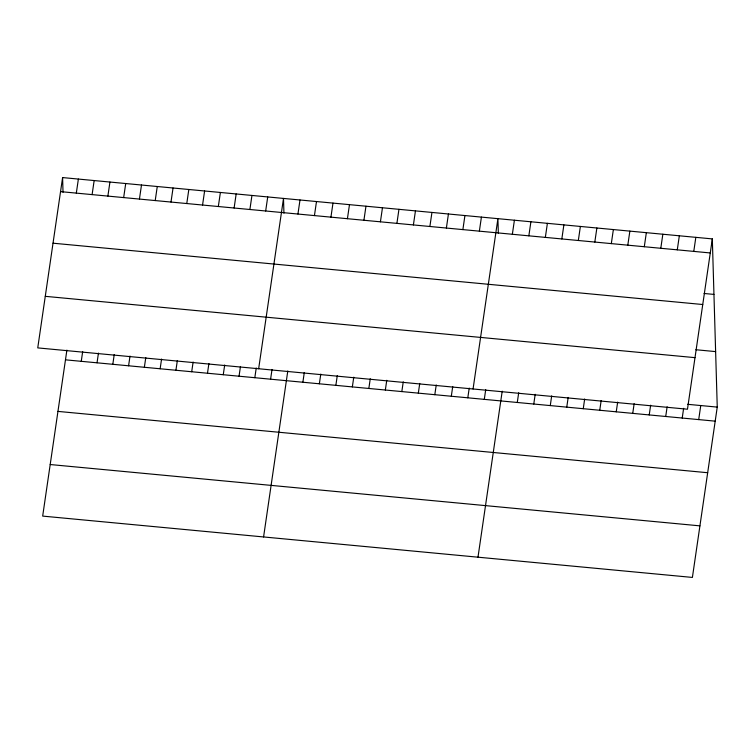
<?xml version="1.0" encoding="UTF-8"?>
<svg xmlns="http://www.w3.org/2000/svg" width="755" height="755" viewBox="0 0 755 755"><rect width="100%" height="100%" fill="white"/><g stroke="black" fill="none" stroke-linecap="round" stroke-linejoin="round"><path stroke-width="1.13" d="M62.599 177.576L37.75 347.895L687.475 409.219L712.324 238.901L62.599 177.576L63.024 192.298M76.321 193.12L78.378 179.067M66.893 350.103L42.676 516.099L692.401 577.424L717.25 407.105L712.324 238.901M92.101 194.601L94.158 180.549M81.257 361.324L82.672 351.594M107.88 196.092L109.937 182.04M97.036 362.806L98.452 353.085M123.66 197.584L125.717 183.531M112.816 364.297L114.231 354.567M139.439 199.075L141.496 185.022M128.586 365.788L130.011 356.058M155.219 200.566L157.266 186.513M144.365 367.279L145.79 357.549M170.998 202.047L173.046 187.995M160.145 368.77L161.57 359.04M186.778 203.539L188.826 189.486M175.924 370.252L177.349 360.531M202.557 205.03L204.605 190.977M191.704 371.743L193.129 362.013M218.337 206.521L220.385 192.468M207.483 373.234L208.909 363.504M234.116 208.012L236.164 193.959M223.263 374.725L224.688 364.995M249.896 209.503L251.943 195.451M239.042 376.216L240.468 366.486M265.675 210.985L267.723 196.932M254.822 377.708L256.238 367.978M258.654 368.742L283.502 198.423L283.937 213.155M270.601 379.189L272.017 369.469M297.942 214.033L299.999 199.981M263.58 536.947L287.797 370.95M314.439 215.59L316.487 201.538M302.878 382.238L304.293 372.508M330.935 217.147L332.983 203.095M319.365 383.795L320.79 374.065M347.423 218.705L349.48 204.652M335.862 385.352L337.277 375.622M363.919 220.262L365.967 206.209M352.349 386.909L353.774 377.179M380.416 221.819L382.464 207.767M368.846 388.466L370.261 378.736M396.904 223.376L398.951 209.324M385.343 390.024L386.758 380.293M413.4 224.933L415.448 210.881M401.83 391.581L403.255 381.851M429.888 226.491L431.945 212.438M418.327 393.138L419.742 383.408M446.384 228.048L448.432 213.995M434.814 394.695L436.239 384.965M462.881 229.605L464.929 215.553M451.311 396.252L452.726 386.522M479.368 231.162L481.416 217.11M467.807 397.809L469.223 388.079M473.064 388.985L497.913 218.667L498.347 233.389M484.295 399.367L485.72 389.637M512.352 234.276L514.41 220.224M477.99 557.19L502.207 391.194M528.849 235.834L530.897 221.781M517.279 402.481L518.704 392.751M545.346 237.391L547.394 223.338M533.776 404.038L535.191 394.308M561.833 238.948L563.881 224.896M550.272 405.595L551.688 395.865M578.33 240.505L580.378 226.453M566.76 407.153L568.185 397.423M594.817 242.062L596.875 228.01M583.256 408.71L584.672 398.98M611.314 243.62L613.362 229.567M599.753 410.267L601.169 400.537M627.811 245.177L629.859 231.124M616.24 411.824L617.665 402.094M644.298 246.725L646.346 232.672M632.737 413.381L634.153 403.651M660.795 248.282L662.843 234.229M649.224 414.929L650.65 405.209M677.282 249.839L679.34 235.786M665.721 416.486L667.137 406.766M693.779 251.396L695.827 237.344M682.218 418.043L683.634 408.323M698.705 419.601L700.753 405.548M60.551 191.628L710.276 252.953M704.056 293.478L713.947 294.412M53.02 243.195L702.754 304.52M695.836 349.735L715.627 351.603M45.272 296.328L694.996 357.653M687.56 404.302L717.25 407.105M65.477 359.833L715.202 421.158M57.956 411.399L707.68 472.724M50.198 464.533L699.923 525.858"/></g></svg>
